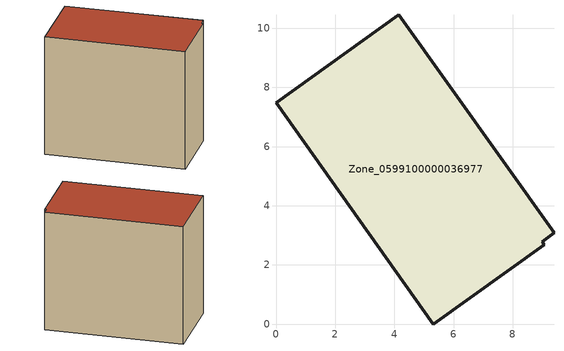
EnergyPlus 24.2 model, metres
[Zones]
Zone_0599100000036977
 floor ground (C_G): 0,7.49 4.15,10.45 9.4,3.08 9,2.79 9.06,2.68 5.31,0 z0
 wall outside (C_F): 4.15,10.45 0,7.49 5.31,0 9.06,2.68 9,2.79 9.4,3.08 4.15,10.45 z0:8.07
 roof outside (C_R): 5.31,0 9.06,2.68 9,2.79 9.4,3.08 4.15,10.45 0,7.49 z8.07
[BUILDING]
Pand.0599100000036977: North Axis=0; Terrain=City; Loads Convergence Tolerance Value=0.04; Temperature Convergence Tolerance Value=0.4; Solar Distribution=FullExterior; Maximum Number of Warmup Days=25; Minimum Number of Warmup Days=1
[Site:Location]
Rotterdam.The.Hague.AP_ZH_NLD Design_Conditions: Latitude=51.96; Longitude=4.45; Time Zone=1; Elevation=-4.5
[SITE:GROUNDTEMPERATURE:BUILDINGSURFACE]
18, 18, 18, 18, 18, 18, 18, 18, 18, 18, 18, 18
[MATERIAL] Thermal Absorptance=0.9; Solar Absorptance=0.7; Visible Absorptance=0.7
Name | Roughness | Thickness | Conductivity | Density | Specific Heat
G.TI.1975-1991 | MediumSmooth | 0.15 | 0.288461 | 540 | 1210
F.TI.1975-1991 | Rough | 0.3 | 0.230769 | 1920 | 840
R.TI.1975-1991 | MediumRough | 0.2 | 0.153846 | 1500 | 1000
[CONSTRUCTION]
C_G: G.TI.1975-1991
C_F: F.TI.1975-1991
C_R: R.TI.1975-1991
[ZONE]
Zone_0599100000036977: Type=1; Multiplier=1; Ceiling Height=Autocalculate; Volume=Autocalculate; Floor Area=autocalculate; Part of Total Floor Area=Yes
[ZONEINFILTRATION:DESIGNFLOWRATE]
Infil_Zone_0599100000036977: Zone or ZoneList or Space or SpaceList=Zone_0599100000036977; Schedule=AlwaysOn; Design Flow Rate Calculation Method=Flow/Area; Flow Rate per Floor Area=0.003; Constant Term Coefficient=1; Temperature Term Coefficient=0; Velocity Term Coefficient=0; Velocity Squared Term Coefficient=0
[HVACTEMPLATE:ZONE:IDEALLOADSAIRSYSTEM]
Zone_0599100000036977: Maximum Heating Supply Air Temperature=50; Minimum Cooling Supply Air Temperature=13; Maximum Heating Supply Air Humidity Ratio=0.0156; Minimum Cooling Supply Air Humidity Ratio=0.0077; Heating Limit=NoLimit; Cooling Limit=NoLimit; Dehumidification Control Type=ConstantSensibleHeatRatio; Cooling Sensible Heat Ratio=0.7; Dehumidification Setpoint=60; Humidification Control Type=None; Humidification Setpoint=30; Outdoor Air Method=None; Outdoor Air Flow Rate per Person=0.00944; Outdoor Air Flow Rate per Zone Floor Area=0; Outdoor Air Flow Rate per Zone=0; Demand Controlled Ventilation Type=None; Outdoor Air Economizer Type=NoEconomizer; Heat Recovery Type=None; Sensible Heat Recovery Effectiveness=0.7; Latent Heat Recovery Effectiveness=0.65
[ZONECONTROL:THERMOSTAT]
ThermostatControl_Zone_0599100000036977: Zone or ZoneList=Zone_0599100000036977; Control Type Schedule=DualSetpointControlType; Control 1=Thermostat_Zone_0599100000036977; Temperature Difference Between Cutout And Setpoint=0
[THERMOSTATSETPOINT:DUALSETPOINT]
Thermostat_Zone_0599100000036977: Heating Setpoint Temperature Schedule=HeatingSetpoint_Zone_0599100000036977; Cooling Setpoint Temperature Schedule=CoolingSetpoint_Zone_0599100000036977
[SCHEDULE:COMPACT]
HeatingSetpoint_Zone_0599100000036977: Through: 12/31, For: AllDays, Until: 24:00, 21
CoolingSetpoint_Zone_0599100000036977: Through: 12/31, For: AllDays, Until: 24:00, 24
DualSetpointControlType: Through: 12/31, For: AllDays, Until: 24:00, 4
AlwaysOn: Through: 12/31, For: AllDays, Until: 24:00, 1
